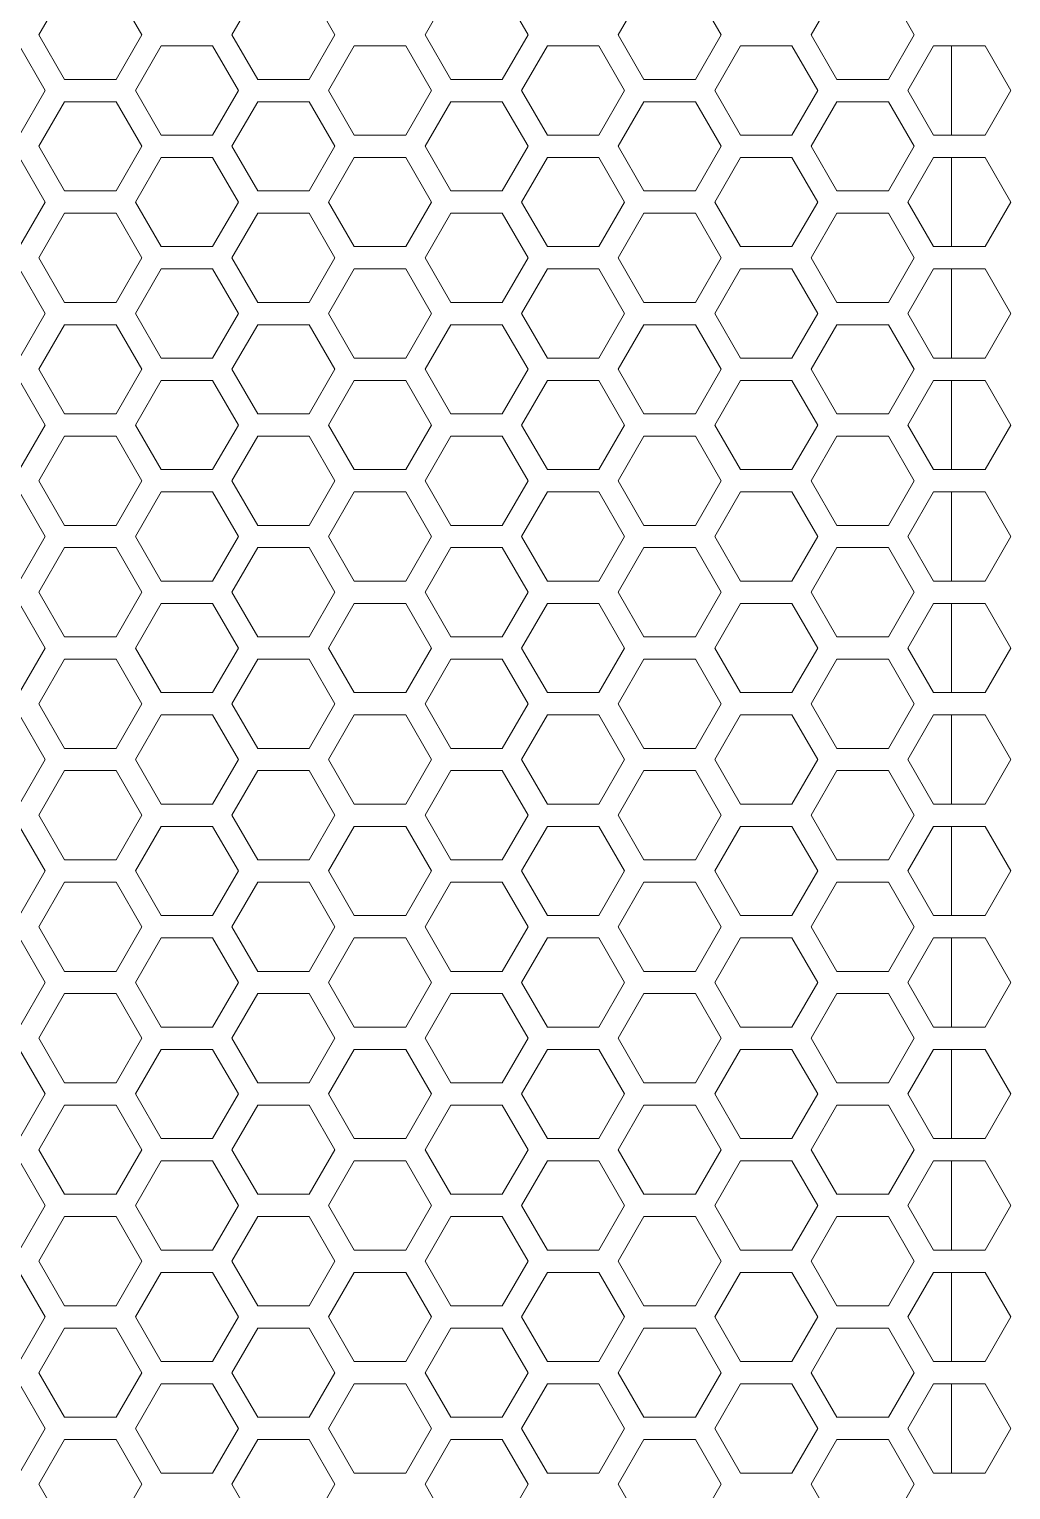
# Model space of a CAD drawing. Header units: millimetres. Extents: x 0 to 62, y -17 to 201.
# Drawn here: x 40.48 to 49.28, y 78.55 to 91.65 of the extents above; entities that cross this region are included whole.
import ezdxf

# ---------------------------------------------------------------- set-up
doc = ezdxf.new("R2010")
doc.units = ezdxf.units.MM

msp = doc.modelspace()

# ---------------------------------------------------------------- linework, layer by layer
at = {"color": 0, "lineweight": 18}
for p, q in [((40.795, 92), (40.564, 91.6)), ((41.488, 91.6), (41.257, 92)), ((42.527, 92), (42.296, 91.6)), ((43.22, 91.6), (42.989, 92)), ((44.259, 92), (44.028, 91.6)), ((44.952, 91.6), (44.721, 92)), ((45.991, 92), (45.76, 91.6)), ((46.684, 91.6), (46.453, 92)), ((47.723, 92), (47.492, 91.6)), ((48.416, 91.6), (48.185, 92)), ((40.564, 91.6), (40.795, 91.2)), ((41.257, 91.2), (41.488, 91.6)), ((42.296, 91.6), (42.527, 91.2)), ((42.989, 91.2), (43.22, 91.6)), ((44.028, 91.6), (44.259, 91.2)), ((44.721, 91.2), (44.952, 91.6)), ((45.76, 91.6), (45.991, 91.2)), ((46.453, 91.2), (46.684, 91.6)), ((47.492, 91.6), (47.723, 91.2)), ((48.185, 91.2), (48.416, 91.6)), ((40.622, 91.1), (40.391, 91.5)), ((41.661, 91.5), (41.43, 91.1)), ((42.123, 91.5), (41.661, 91.5)), ((42.354, 91.1), (42.123, 91.5)), ((43.393, 91.5), (43.162, 91.1)), ((43.855, 91.5), (43.393, 91.5)), ((44.086, 91.1), (43.855, 91.5)), ((45.125, 91.5), (44.894, 91.1)), ((45.587, 91.5), (45.125, 91.5)), ((45.818, 91.1), (45.587, 91.5)), ((46.857, 91.5), (46.626, 91.1)), ((47.319, 91.5), (46.857, 91.5)), ((47.55, 91.1), (47.319, 91.5)), ((48.589, 91.5), (48.358, 91.1)), ((49.051, 91.5), (48.589, 91.5)), ((48.75, 90.7), (48.75, 91.5)), ((49.282, 91.1), (49.051, 91.5)), ((40.795, 91.2), (41.257, 91.2)), ((42.527, 91.2), (42.989, 91.2)), ((44.259, 91.2), (44.721, 91.2)), ((45.991, 91.2), (46.453, 91.2)), ((47.723, 91.2), (48.185, 91.2)), ((40.391, 90.7), (40.622, 91.1)), ((41.43, 91.1), (41.661, 90.7)), ((42.123, 90.7), (42.354, 91.1)), ((43.162, 91.1), (43.393, 90.7)), ((43.855, 90.7), (44.086, 91.1)), ((44.894, 91.1), (45.125, 90.7)), ((45.587, 90.7), (45.818, 91.1)), ((46.626, 91.1), (46.857, 90.7)), ((47.319, 90.7), (47.55, 91.1)), ((48.358, 91.1), (48.589, 90.7)), ((49.051, 90.7), (49.282, 91.1)), ((40.795, 91), (40.564, 90.6)), ((41.257, 91), (40.795, 91)), ((41.488, 90.6), (41.257, 91)), ((42.527, 91), (42.296, 90.6)), ((42.989, 91), (42.527, 91)), ((43.22, 90.6), (42.989, 91)), ((44.259, 91), (44.028, 90.6)), ((44.721, 91), (44.259, 91)), ((44.952, 90.6), (44.721, 91)), ((45.991, 91), (45.76, 90.6)), ((46.453, 91), (45.991, 91)), ((46.684, 90.6), (46.453, 91)), ((47.723, 91), (47.492, 90.6)), ((48.185, 91), (47.723, 91)), ((48.416, 90.6), (48.185, 91)), ((41.661, 90.7), (42.123, 90.7)), ((43.393, 90.7), (43.855, 90.7)), ((45.125, 90.7), (45.587, 90.7)), ((46.857, 90.7), (47.319, 90.7)), ((48.589, 90.7), (49.051, 90.7)), ((40.564, 90.6), (40.795, 90.2)), ((41.257, 90.2), (41.488, 90.6)), ((42.296, 90.6), (42.527, 90.2)), ((42.989, 90.2), (43.22, 90.6)), ((44.028, 90.6), (44.259, 90.2)), ((44.721, 90.2), (44.952, 90.6)), ((45.76, 90.6), (45.991, 90.2)), ((46.453, 90.2), (46.684, 90.6)), ((47.492, 90.6), (47.723, 90.2)), ((48.185, 90.2), (48.416, 90.6)), ((40.622, 90.1), (40.391, 90.5)), ((41.661, 90.5), (41.43, 90.1)), ((42.123, 90.5), (41.661, 90.5)), ((42.354, 90.1), (42.123, 90.5)), ((43.393, 90.5), (43.162, 90.1)), ((43.855, 90.5), (43.393, 90.5)), ((44.086, 90.1), (43.855, 90.5)), ((45.125, 90.5), (44.894, 90.1)), ((45.587, 90.5), (45.125, 90.5)), ((45.818, 90.1), (45.587, 90.5)), ((46.857, 90.5), (46.626, 90.1)), ((47.319, 90.5), (46.857, 90.5)), ((47.55, 90.1), (47.319, 90.5)), ((48.589, 90.5), (48.358, 90.1)), ((49.051, 90.5), (48.589, 90.5)), ((48.75, 89.7), (48.75, 90.5)), ((49.282, 90.1), (49.051, 90.5)), ((40.795, 90.2), (41.257, 90.2)), ((42.527, 90.2), (42.989, 90.2)), ((44.259, 90.2), (44.721, 90.2)), ((45.991, 90.2), (46.453, 90.2)), ((47.723, 90.2), (48.185, 90.2)), ((40.391, 89.7), (40.622, 90.1)), ((40.795, 90), (40.564, 89.6)), ((41.257, 90), (40.795, 90)), ((41.488, 89.6), (41.257, 90)), ((41.43, 90.1), (41.661, 89.7)), ((42.123, 89.7), (42.354, 90.1)), ((42.527, 90), (42.296, 89.6)), ((42.989, 90), (42.527, 90)), ((43.22, 89.6), (42.989, 90)), ((43.162, 90.1), (43.393, 89.7)), ((43.855, 89.7), (44.086, 90.1)), ((44.259, 90), (44.028, 89.6)), ((44.721, 90), (44.259, 90)), ((44.952, 89.6), (44.721, 90)), ((44.894, 90.1), (45.125, 89.7)), ((45.587, 89.7), (45.818, 90.1)), ((45.991, 90), (45.76, 89.6)), ((46.453, 90), (45.991, 90)), ((46.684, 89.6), (46.453, 90)), ((46.626, 90.1), (46.857, 89.7)), ((47.319, 89.7), (47.55, 90.1)), ((47.723, 90), (47.492, 89.6)), ((48.185, 90), (47.723, 90)), ((48.416, 89.6), (48.185, 90)), ((48.358, 90.1), (48.589, 89.7)), ((49.051, 89.7), (49.282, 90.1)), ((41.661, 89.7), (42.123, 89.7)), ((43.393, 89.7), (43.855, 89.7)), ((45.125, 89.7), (45.587, 89.7)), ((46.857, 89.7), (47.319, 89.7)), ((48.589, 89.7), (49.051, 89.7)), ((40.622, 89.1), (40.391, 89.5)), ((40.564, 89.6), (40.795, 89.2)), ((41.257, 89.2), (41.488, 89.6)), ((41.661, 89.5), (41.43, 89.1)), ((42.123, 89.5), (41.661, 89.5)), ((42.354, 89.1), (42.123, 89.5)), ((42.296, 89.6), (42.527, 89.2)), ((42.989, 89.2), (43.22, 89.6)), ((43.393, 89.5), (43.162, 89.1)), ((43.855, 89.5), (43.393, 89.5)), ((44.086, 89.1), (43.855, 89.5)), ((44.028, 89.6), (44.259, 89.2)), ((44.721, 89.2), (44.952, 89.6)), ((45.125, 89.5), (44.894, 89.1)), ((45.587, 89.5), (45.125, 89.5)), ((45.818, 89.1), (45.587, 89.5)), ((45.76, 89.6), (45.991, 89.2)), ((46.453, 89.2), (46.684, 89.6)), ((46.857, 89.5), (46.626, 89.1)), ((47.319, 89.5), (46.857, 89.5)), ((47.55, 89.1), (47.319, 89.5)), ((47.492, 89.6), (47.723, 89.2)), ((48.185, 89.2), (48.416, 89.6)), ((48.589, 89.5), (48.358, 89.1)), ((49.051, 89.5), (48.589, 89.5)), ((48.75, 88.7), (48.75, 89.5)), ((49.282, 89.1), (49.051, 89.5)), ((40.391, 88.7), (40.622, 89.1)), ((40.795, 89.2), (41.257, 89.2)), ((41.43, 89.1), (41.661, 88.7)), ((42.123, 88.7), (42.354, 89.1)), ((42.527, 89.2), (42.989, 89.2)), ((43.162, 89.1), (43.393, 88.7)), ((43.855, 88.7), (44.086, 89.1)), ((44.259, 89.2), (44.721, 89.2)), ((44.894, 89.1), (45.125, 88.7)), ((45.587, 88.7), (45.818, 89.1)), ((45.991, 89.2), (46.453, 89.2)), ((46.626, 89.1), (46.857, 88.7)), ((47.319, 88.7), (47.55, 89.1)), ((47.723, 89.2), (48.185, 89.2)), ((48.358, 89.1), (48.589, 88.7)), ((49.051, 88.7), (49.282, 89.1)), ((40.795, 89), (40.564, 88.6)), ((41.257, 89), (40.795, 89)), ((41.488, 88.6), (41.257, 89)), ((42.527, 89), (42.296, 88.6)), ((42.989, 89), (42.527, 89)), ((43.22, 88.6), (42.989, 89)), ((44.259, 89), (44.028, 88.6)), ((44.721, 89), (44.259, 89)), ((44.952, 88.6), (44.721, 89)), ((45.991, 89), (45.76, 88.6)), ((46.453, 89), (45.991, 89)), ((46.684, 88.6), (46.453, 89)), ((47.723, 89), (47.492, 88.6)), ((48.185, 89), (47.723, 89)), ((48.416, 88.6), (48.185, 89)), ((41.661, 88.7), (42.123, 88.7)), ((43.393, 88.7), (43.855, 88.7)), ((45.125, 88.7), (45.587, 88.7)), ((46.857, 88.7), (47.319, 88.7)), ((48.589, 88.7), (49.051, 88.7)), ((40.564, 88.6), (40.795, 88.2)), ((41.257, 88.2), (41.488, 88.6)), ((42.296, 88.6), (42.527, 88.2)), ((42.989, 88.2), (43.22, 88.6)), ((44.028, 88.6), (44.259, 88.2)), ((44.721, 88.2), (44.952, 88.6)), ((45.76, 88.6), (45.991, 88.2)), ((46.453, 88.2), (46.684, 88.6)), ((47.492, 88.6), (47.723, 88.2)), ((48.185, 88.2), (48.416, 88.6)), ((40.622, 88.1), (40.391, 88.5)), ((41.661, 88.5), (41.43, 88.1)), ((42.123, 88.5), (41.661, 88.5)), ((42.354, 88.1), (42.123, 88.5)), ((43.393, 88.5), (43.162, 88.1)), ((43.855, 88.5), (43.393, 88.5)), ((44.086, 88.1), (43.855, 88.5)), ((45.125, 88.5), (44.894, 88.1)), ((45.587, 88.5), (45.125, 88.5)), ((45.818, 88.1), (45.587, 88.5)), ((46.857, 88.5), (46.626, 88.1)), ((47.319, 88.5), (46.857, 88.5)), ((47.55, 88.1), (47.319, 88.5)), ((48.589, 88.5), (48.358, 88.1)), ((49.051, 88.5), (48.589, 88.5)), ((48.75, 87.7), (48.75, 88.5)), ((49.282, 88.1), (49.051, 88.5)), ((40.795, 88.2), (41.257, 88.2)), ((42.527, 88.2), (42.989, 88.2)), ((44.259, 88.2), (44.721, 88.2)), ((45.991, 88.2), (46.453, 88.2)), ((47.723, 88.2), (48.185, 88.2)), ((40.391, 87.7), (40.622, 88.1)), ((41.43, 88.1), (41.661, 87.7)), ((42.123, 87.7), (42.354, 88.1)), ((43.162, 88.1), (43.393, 87.7)), ((43.855, 87.7), (44.086, 88.1)), ((44.894, 88.1), (45.125, 87.7)), ((45.587, 87.7), (45.818, 88.1)), ((46.626, 88.1), (46.857, 87.7)), ((47.319, 87.7), (47.55, 88.1)), ((48.358, 88.1), (48.589, 87.7)), ((49.051, 87.7), (49.282, 88.1)), ((40.795, 88), (40.564, 87.6)), ((41.257, 88), (40.795, 88)), ((41.488, 87.6), (41.257, 88)), ((42.527, 88), (42.296, 87.6)), ((42.989, 88), (42.527, 88)), ((43.22, 87.6), (42.989, 88)), ((44.259, 88), (44.028, 87.6)), ((44.721, 88), (44.259, 88)), ((44.952, 87.6), (44.721, 88)), ((45.991, 88), (45.76, 87.6)), ((46.453, 88), (45.991, 88)), ((46.684, 87.6), (46.453, 88)), ((47.723, 88), (47.492, 87.6)), ((48.185, 88), (47.723, 88)), ((48.416, 87.6), (48.185, 88)), ((41.661, 87.7), (42.123, 87.7)), ((43.393, 87.7), (43.855, 87.7)), ((45.125, 87.7), (45.587, 87.7)), ((46.857, 87.7), (47.319, 87.7)), ((48.589, 87.7), (49.051, 87.7)), ((40.564, 87.6), (40.795, 87.2)), ((41.257, 87.2), (41.488, 87.6)), ((42.296, 87.6), (42.527, 87.2)), ((42.989, 87.2), (43.22, 87.6)), ((44.028, 87.6), (44.259, 87.2)), ((44.721, 87.2), (44.952, 87.6)), ((45.76, 87.6), (45.991, 87.2)), ((46.453, 87.2), (46.684, 87.6)), ((47.492, 87.6), (47.723, 87.2)), ((48.185, 87.2), (48.416, 87.6)), ((40.622, 87.1), (40.391, 87.5)), ((41.661, 87.5), (41.43, 87.1)), ((42.123, 87.5), (41.661, 87.5)), ((42.354, 87.1), (42.123, 87.5)), ((43.393, 87.5), (43.162, 87.1)), ((43.855, 87.5), (43.393, 87.5)), ((44.086, 87.1), (43.855, 87.5)), ((45.125, 87.5), (44.894, 87.1)), ((45.587, 87.5), (45.125, 87.5)), ((45.818, 87.1), (45.587, 87.5)), ((46.857, 87.5), (46.626, 87.1)), ((47.319, 87.5), (46.857, 87.5)), ((47.55, 87.1), (47.319, 87.5)), ((48.589, 87.5), (48.358, 87.1)), ((49.051, 87.5), (48.589, 87.5)), ((48.75, 86.7), (48.75, 87.5)), ((49.282, 87.1), (49.051, 87.5)), ((40.795, 87.2), (41.257, 87.2)), ((42.527, 87.2), (42.989, 87.2)), ((44.259, 87.2), (44.721, 87.2)), ((45.991, 87.2), (46.453, 87.2)), ((47.723, 87.2), (48.185, 87.2)), ((40.391, 86.7), (40.622, 87.1)), ((40.795, 87), (40.564, 86.6)), ((41.257, 87), (40.795, 87)), ((41.488, 86.6), (41.257, 87)), ((41.43, 87.1), (41.661, 86.7)), ((42.123, 86.7), (42.354, 87.1)), ((42.527, 87), (42.296, 86.6)), ((42.989, 87), (42.527, 87)), ((43.22, 86.6), (42.989, 87)), ((43.162, 87.1), (43.393, 86.7)), ((43.855, 86.7), (44.086, 87.1)), ((44.259, 87), (44.028, 86.6)), ((44.721, 87), (44.259, 87)), ((44.952, 86.6), (44.721, 87)), ((44.894, 87.1), (45.125, 86.7)), ((45.587, 86.7), (45.818, 87.1)), ((45.991, 87), (45.76, 86.6)), ((46.453, 87), (45.991, 87)), ((46.684, 86.6), (46.453, 87)), ((46.626, 87.1), (46.857, 86.7)), ((47.319, 86.7), (47.55, 87.1)), ((47.723, 87), (47.492, 86.6)), ((48.185, 87), (47.723, 87)), ((48.416, 86.6), (48.185, 87)), ((48.358, 87.1), (48.589, 86.7)), ((49.051, 86.7), (49.282, 87.1)), ((40.564, 86.6), (40.795, 86.2)), ((41.257, 86.2), (41.488, 86.6)), ((41.661, 86.7), (42.123, 86.7)), ((42.296, 86.6), (42.527, 86.2)), ((42.989, 86.2), (43.22, 86.6)), ((43.393, 86.7), (43.855, 86.7)), ((44.028, 86.6), (44.259, 86.2)), ((44.721, 86.2), (44.952, 86.6)), ((45.125, 86.7), (45.587, 86.7)), ((45.76, 86.6), (45.991, 86.2)), ((46.453, 86.2), (46.684, 86.6)), ((46.857, 86.7), (47.319, 86.7)), ((47.492, 86.6), (47.723, 86.2)), ((48.185, 86.2), (48.416, 86.6)), ((48.589, 86.7), (49.051, 86.7)), ((40.622, 86.1), (40.391, 86.5)), ((41.661, 86.5), (41.43, 86.1)), ((42.123, 86.5), (41.661, 86.5)), ((42.354, 86.1), (42.123, 86.5)), ((43.393, 86.5), (43.162, 86.1)), ((43.855, 86.5), (43.393, 86.5)), ((44.086, 86.1), (43.855, 86.5)), ((45.125, 86.5), (44.894, 86.1)), ((45.587, 86.5), (45.125, 86.5)), ((45.818, 86.1), (45.587, 86.5)), ((46.857, 86.5), (46.626, 86.1)), ((47.319, 86.5), (46.857, 86.5)), ((47.55, 86.1), (47.319, 86.5)), ((48.589, 86.5), (48.358, 86.1)), ((49.051, 86.5), (48.589, 86.5)), ((48.75, 85.7), (48.75, 86.5)), ((49.282, 86.1), (49.051, 86.5)), ((40.795, 86.2), (41.257, 86.2)), ((42.527, 86.2), (42.989, 86.2)), ((44.259, 86.2), (44.721, 86.2)), ((45.991, 86.2), (46.453, 86.2)), ((47.723, 86.2), (48.185, 86.2)), ((40.391, 85.7), (40.622, 86.1)), ((41.43, 86.1), (41.661, 85.7)), ((42.123, 85.7), (42.354, 86.1)), ((43.162, 86.1), (43.393, 85.7)), ((43.855, 85.7), (44.086, 86.1)), ((44.894, 86.1), (45.125, 85.7)), ((45.587, 85.7), (45.818, 86.1)), ((46.626, 86.1), (46.857, 85.7)), ((47.319, 85.7), (47.55, 86.1)), ((48.358, 86.1), (48.589, 85.7)), ((49.051, 85.7), (49.282, 86.1)), ((40.795, 86), (40.564, 85.6)), ((41.257, 86), (40.795, 86)), ((41.488, 85.6), (41.257, 86)), ((42.527, 86), (42.296, 85.6)), ((42.989, 86), (42.527, 86)), ((43.22, 85.6), (42.989, 86)), ((44.259, 86), (44.028, 85.6)), ((44.721, 86), (44.259, 86)), ((44.952, 85.6), (44.721, 86)), ((45.991, 86), (45.76, 85.6)), ((46.453, 86), (45.991, 86)), ((46.684, 85.6), (46.453, 86)), ((47.723, 86), (47.492, 85.6)), ((48.185, 86), (47.723, 86)), ((48.416, 85.6), (48.185, 86)), ((41.661, 85.7), (42.123, 85.7)), ((43.393, 85.7), (43.855, 85.7)), ((45.125, 85.7), (45.587, 85.7)), ((46.857, 85.7), (47.319, 85.7)), ((48.589, 85.7), (49.051, 85.7)), ((40.564, 85.6), (40.795, 85.2)), ((41.257, 85.2), (41.488, 85.6)), ((42.296, 85.6), (42.527, 85.2)), ((42.989, 85.2), (43.22, 85.6)), ((44.028, 85.6), (44.259, 85.2)), ((44.721, 85.2), (44.952, 85.6)), ((45.76, 85.6), (45.991, 85.2)), ((46.453, 85.2), (46.684, 85.6)), ((47.492, 85.6), (47.723, 85.2)), ((48.185, 85.2), (48.416, 85.6)), ((40.622, 85.1), (40.391, 85.5)), ((41.661, 85.5), (41.43, 85.1)), ((42.123, 85.5), (41.661, 85.5)), ((42.354, 85.1), (42.123, 85.5)), ((43.393, 85.5), (43.162, 85.1)), ((43.855, 85.5), (43.393, 85.5)), ((44.086, 85.1), (43.855, 85.5)), ((45.125, 85.5), (44.894, 85.1)), ((45.587, 85.5), (45.125, 85.5)), ((45.818, 85.1), (45.587, 85.5)), ((46.857, 85.5), (46.626, 85.1)), ((47.319, 85.5), (46.857, 85.5)), ((47.55, 85.1), (47.319, 85.5)), ((48.589, 85.5), (48.358, 85.1)), ((49.051, 85.5), (48.589, 85.5)), ((48.75, 84.7), (48.75, 85.5)), ((49.282, 85.1), (49.051, 85.5)), ((40.795, 85.2), (41.257, 85.2)), ((42.527, 85.2), (42.989, 85.2)), ((44.259, 85.2), (44.721, 85.2)), ((45.991, 85.2), (46.453, 85.2)), ((47.723, 85.2), (48.185, 85.2)), ((40.391, 84.7), (40.622, 85.1)), ((41.43, 85.1), (41.661, 84.7)), ((42.123, 84.7), (42.354, 85.1)), ((43.162, 85.1), (43.393, 84.7)), ((43.855, 84.7), (44.086, 85.1)), ((44.894, 85.1), (45.125, 84.7)), ((45.587, 84.7), (45.818, 85.1)), ((46.626, 85.1), (46.857, 84.7)), ((47.319, 84.7), (47.55, 85.1)), ((48.358, 85.1), (48.589, 84.7)), ((49.051, 84.7), (49.282, 85.1)), ((40.795, 85), (40.564, 84.6)), ((41.257, 85), (40.795, 85)), ((41.488, 84.6), (41.257, 85)), ((42.527, 85), (42.296, 84.6)), ((42.989, 85), (42.527, 85)), ((43.22, 84.6), (42.989, 85)), ((44.259, 85), (44.028, 84.6)), ((44.721, 85), (44.259, 85)), ((44.952, 84.6), (44.721, 85)), ((45.991, 85), (45.76, 84.6)), ((46.453, 85), (45.991, 85)), ((46.684, 84.6), (46.453, 85)), ((47.723, 85), (47.492, 84.6)), ((48.185, 85), (47.723, 85)), ((48.416, 84.6), (48.185, 85)), ((41.661, 84.7), (42.123, 84.7)), ((43.393, 84.7), (43.855, 84.7)), ((45.125, 84.7), (45.587, 84.7)), ((46.857, 84.7), (47.319, 84.7)), ((48.589, 84.7), (49.051, 84.7)), ((40.622, 84.1), (40.391, 84.5)), ((40.564, 84.6), (40.795, 84.2)), ((41.257, 84.2), (41.488, 84.6)), ((41.661, 84.5), (41.43, 84.1)), ((42.123, 84.5), (41.661, 84.5)), ((42.354, 84.1), (42.123, 84.5)), ((42.296, 84.6), (42.527, 84.2)), ((42.989, 84.2), (43.22, 84.6)), ((43.393, 84.5), (43.162, 84.1)), ((43.855, 84.5), (43.393, 84.5)), ((44.086, 84.1), (43.855, 84.5)), ((44.028, 84.6), (44.259, 84.2)), ((44.721, 84.2), (44.952, 84.6)), ((45.125, 84.5), (44.894, 84.1)), ((45.587, 84.5), (45.125, 84.5)), ((45.818, 84.1), (45.587, 84.5)), ((45.76, 84.6), (45.991, 84.2)), ((46.453, 84.2), (46.684, 84.6)), ((46.857, 84.5), (46.626, 84.1)), ((47.319, 84.5), (46.857, 84.5)), ((47.55, 84.1), (47.319, 84.5)), ((47.492, 84.6), (47.723, 84.2)), ((48.185, 84.2), (48.416, 84.6)), ((48.589, 84.5), (48.358, 84.1)), ((49.051, 84.5), (48.589, 84.5)), ((48.75, 83.7), (48.75, 84.5)), ((49.282, 84.1), (49.051, 84.5)), ((40.795, 84.2), (41.257, 84.2)), ((42.527, 84.2), (42.989, 84.2)), ((44.259, 84.2), (44.721, 84.2)), ((45.991, 84.2), (46.453, 84.2)), ((47.723, 84.2), (48.185, 84.2)), ((40.391, 83.7), (40.622, 84.1)), ((40.795, 84), (40.564, 83.6)), ((41.257, 84), (40.795, 84)), ((41.488, 83.6), (41.257, 84)), ((41.43, 84.1), (41.661, 83.7)), ((42.123, 83.7), (42.354, 84.1)), ((42.527, 84), (42.296, 83.6)), ((42.989, 84), (42.527, 84)), ((43.22, 83.6), (42.989, 84)), ((43.162, 84.1), (43.393, 83.7)), ((43.855, 83.7), (44.086, 84.1)), ((44.259, 84), (44.028, 83.6)), ((44.721, 84), (44.259, 84)), ((44.952, 83.6), (44.721, 84)), ((44.894, 84.1), (45.125, 83.7)), ((45.587, 83.7), (45.818, 84.1)), ((45.991, 84), (45.76, 83.6)), ((46.453, 84), (45.991, 84)), ((46.684, 83.6), (46.453, 84)), ((46.626, 84.1), (46.857, 83.7)), ((47.319, 83.7), (47.55, 84.1)), ((47.723, 84), (47.492, 83.6)), ((48.185, 84), (47.723, 84)), ((48.416, 83.6), (48.185, 84)), ((48.358, 84.1), (48.589, 83.7)), ((49.051, 83.7), (49.282, 84.1)), ((40.564, 83.6), (40.795, 83.2)), ((41.257, 83.2), (41.488, 83.6)), ((41.661, 83.7), (42.123, 83.7)), ((42.296, 83.6), (42.527, 83.2)), ((42.989, 83.2), (43.22, 83.6)), ((43.393, 83.7), (43.855, 83.7)), ((44.028, 83.6), (44.259, 83.2)), ((44.721, 83.2), (44.952, 83.6)), ((45.125, 83.7), (45.587, 83.7)), ((45.76, 83.6), (45.991, 83.2)), ((46.453, 83.2), (46.684, 83.6)), ((46.857, 83.7), (47.319, 83.7)), ((47.492, 83.6), (47.723, 83.2)), ((48.185, 83.2), (48.416, 83.6)), ((48.589, 83.7), (49.051, 83.7)), ((40.622, 83.1), (40.391, 83.5)), ((41.661, 83.5), (41.43, 83.1)), ((42.123, 83.5), (41.661, 83.5)), ((42.354, 83.1), (42.123, 83.5)), ((43.393, 83.5), (43.162, 83.1)), ((43.855, 83.5), (43.393, 83.5)), ((44.086, 83.1), (43.855, 83.5)), ((45.125, 83.5), (44.894, 83.1)), ((45.587, 83.5), (45.125, 83.5)), ((45.818, 83.1), (45.587, 83.5)), ((46.857, 83.5), (46.626, 83.1)), ((47.319, 83.5), (46.857, 83.5)), ((47.55, 83.1), (47.319, 83.5)), ((48.589, 83.5), (48.358, 83.1)), ((49.051, 83.5), (48.589, 83.5)), ((48.75, 82.7), (48.75, 83.5)), ((49.282, 83.1), (49.051, 83.5)), ((40.795, 83.2), (41.257, 83.2)), ((42.527, 83.2), (42.989, 83.2)), ((44.259, 83.2), (44.721, 83.2)), ((45.991, 83.2), (46.453, 83.2)), ((47.723, 83.2), (48.185, 83.2)), ((40.391, 82.7), (40.622, 83.1)), ((41.43, 83.1), (41.661, 82.7)), ((42.123, 82.7), (42.354, 83.1)), ((43.162, 83.1), (43.393, 82.7)), ((43.855, 82.7), (44.086, 83.1)), ((44.894, 83.1), (45.125, 82.7)), ((45.587, 82.7), (45.818, 83.1)), ((46.626, 83.1), (46.857, 82.7)), ((47.319, 82.7), (47.55, 83.1)), ((48.358, 83.1), (48.589, 82.7)), ((49.051, 82.7), (49.282, 83.1)), ((40.795, 83), (40.564, 82.6)), ((41.257, 83), (40.795, 83)), ((41.488, 82.6), (41.257, 83)), ((42.527, 83), (42.296, 82.6)), ((42.989, 83), (42.527, 83)), ((43.22, 82.6), (42.989, 83)), ((44.259, 83), (44.028, 82.6)), ((44.721, 83), (44.259, 83)), ((44.952, 82.6), (44.721, 83)), ((45.991, 83), (45.76, 82.6)), ((46.453, 83), (45.991, 83)), ((46.684, 82.6), (46.453, 83)), ((47.723, 83), (47.492, 82.6)), ((48.185, 83), (47.723, 83)), ((48.416, 82.6), (48.185, 83)), ((41.661, 82.7), (42.123, 82.7)), ((43.393, 82.7), (43.855, 82.7)), ((45.125, 82.7), (45.587, 82.7)), ((46.857, 82.7), (47.319, 82.7)), ((48.589, 82.7), (49.051, 82.7)), ((40.564, 82.6), (40.795, 82.2)), ((41.257, 82.2), (41.488, 82.6)), ((42.296, 82.6), (42.527, 82.2)), ((42.989, 82.2), (43.22, 82.6)), ((44.028, 82.6), (44.259, 82.2)), ((44.721, 82.2), (44.952, 82.6)), ((45.76, 82.6), (45.991, 82.2)), ((46.453, 82.2), (46.684, 82.6)), ((47.492, 82.6), (47.723, 82.2)), ((48.185, 82.2), (48.416, 82.6)), ((40.622, 82.1), (40.391, 82.5)), ((41.661, 82.5), (41.43, 82.1)), ((42.123, 82.5), (41.661, 82.5)), ((42.354, 82.1), (42.123, 82.5)), ((43.393, 82.5), (43.162, 82.1)), ((43.855, 82.5), (43.393, 82.5)), ((44.086, 82.1), (43.855, 82.5)), ((45.125, 82.5), (44.894, 82.1)), ((45.587, 82.5), (45.125, 82.5)), ((45.818, 82.1), (45.587, 82.5)), ((46.857, 82.5), (46.626, 82.1)), ((47.319, 82.5), (46.857, 82.5)), ((47.55, 82.1), (47.319, 82.5)), ((48.589, 82.5), (48.358, 82.1)), ((49.051, 82.5), (48.589, 82.5)), ((48.75, 81.7), (48.75, 82.5)), ((49.282, 82.1), (49.051, 82.5)), ((40.795, 82.2), (41.257, 82.2)), ((42.527, 82.2), (42.989, 82.2)), ((44.259, 82.2), (44.721, 82.2)), ((45.991, 82.2), (46.453, 82.2)), ((47.723, 82.2), (48.185, 82.2)), ((40.391, 81.7), (40.622, 82.1)), ((41.43, 82.1), (41.661, 81.7)), ((42.123, 81.7), (42.354, 82.1)), ((43.162, 82.1), (43.393, 81.7)), ((43.855, 81.7), (44.086, 82.1)), ((44.894, 82.1), (45.125, 81.7)), ((45.587, 81.7), (45.818, 82.1)), ((46.626, 82.1), (46.857, 81.7)), ((47.319, 81.7), (47.55, 82.1)), ((48.358, 82.1), (48.589, 81.7)), ((49.051, 81.7), (49.282, 82.1)), ((40.795, 82), (40.564, 81.6)), ((41.257, 82), (40.795, 82)), ((41.488, 81.6), (41.257, 82)), ((42.527, 82), (42.296, 81.6)), ((42.989, 82), (42.527, 82)), ((43.22, 81.6), (42.989, 82)), ((44.259, 82), (44.028, 81.6)), ((44.721, 82), (44.259, 82)), ((44.952, 81.6), (44.721, 82)), ((45.991, 82), (45.76, 81.6)), ((46.453, 82), (45.991, 82)), ((46.684, 81.6), (46.453, 82)), ((47.723, 82), (47.492, 81.6)), ((48.185, 82), (47.723, 82)), ((48.416, 81.6), (48.185, 82)), ((41.661, 81.7), (42.123, 81.7)), ((43.393, 81.7), (43.855, 81.7)), ((45.125, 81.7), (45.587, 81.7)), ((46.857, 81.7), (47.319, 81.7)), ((48.589, 81.7), (49.051, 81.7)), ((40.622, 81.1), (40.391, 81.5)), ((40.564, 81.6), (40.795, 81.2)), ((41.257, 81.2), (41.488, 81.6)), ((41.661, 81.5), (41.43, 81.1)), ((42.123, 81.5), (41.661, 81.5)), ((42.354, 81.1), (42.123, 81.5)), ((42.296, 81.6), (42.527, 81.2)), ((42.989, 81.2), (43.22, 81.6)), ((43.393, 81.5), (43.162, 81.1)), ((43.855, 81.5), (43.393, 81.5)), ((44.086, 81.1), (43.855, 81.5)), ((44.028, 81.6), (44.259, 81.2)), ((44.721, 81.2), (44.952, 81.6)), ((45.125, 81.5), (44.894, 81.1)), ((45.587, 81.5), (45.125, 81.5)), ((45.818, 81.1), (45.587, 81.5)), ((45.76, 81.6), (45.991, 81.2)), ((46.453, 81.2), (46.684, 81.6)), ((46.857, 81.5), (46.626, 81.1)), ((47.319, 81.5), (46.857, 81.5)), ((47.55, 81.1), (47.319, 81.5)), ((47.492, 81.6), (47.723, 81.2)), ((48.185, 81.2), (48.416, 81.6)), ((48.589, 81.5), (48.358, 81.1)), ((49.051, 81.5), (48.589, 81.5)), ((48.75, 80.7), (48.75, 81.5)), ((49.282, 81.1), (49.051, 81.5)), ((40.391, 80.7), (40.622, 81.1)), ((40.795, 81.2), (41.257, 81.2)), ((41.43, 81.1), (41.661, 80.7)), ((42.123, 80.7), (42.354, 81.1)), ((42.527, 81.2), (42.989, 81.2)), ((43.162, 81.1), (43.393, 80.7)), ((43.855, 80.7), (44.086, 81.1)), ((44.259, 81.2), (44.721, 81.2)), ((44.894, 81.1), (45.125, 80.7)), ((45.587, 80.7), (45.818, 81.1)), ((45.991, 81.2), (46.453, 81.2)), ((46.626, 81.1), (46.857, 80.7)), ((47.319, 80.7), (47.55, 81.1)), ((47.723, 81.2), (48.185, 81.2)), ((48.358, 81.1), (48.589, 80.7)), ((49.051, 80.7), (49.282, 81.1)), ((40.795, 81), (40.564, 80.6)), ((41.257, 81), (40.795, 81)), ((41.488, 80.6), (41.257, 81)), ((42.527, 81), (42.296, 80.6)), ((42.989, 81), (42.527, 81)), ((43.22, 80.6), (42.989, 81)), ((44.259, 81), (44.028, 80.6)), ((44.721, 81), (44.259, 81)), ((44.952, 80.6), (44.721, 81)), ((45.991, 81), (45.76, 80.6)), ((46.453, 81), (45.991, 81)), ((46.684, 80.6), (46.453, 81)), ((47.723, 81), (47.492, 80.6)), ((48.185, 81), (47.723, 81)), ((48.416, 80.6), (48.185, 81)), ((41.661, 80.7), (42.123, 80.7)), ((43.393, 80.7), (43.855, 80.7)), ((45.125, 80.7), (45.587, 80.7)), ((46.857, 80.7), (47.319, 80.7)), ((48.589, 80.7), (49.051, 80.7)), ((40.564, 80.6), (40.795, 80.2)), ((41.257, 80.2), (41.488, 80.6)), ((42.296, 80.6), (42.527, 80.2)), ((42.989, 80.2), (43.22, 80.6)), ((44.028, 80.6), (44.259, 80.2)), ((44.721, 80.2), (44.952, 80.6)), ((45.76, 80.6), (45.991, 80.2)), ((46.453, 80.2), (46.684, 80.6)), ((47.492, 80.6), (47.723, 80.2)), ((48.185, 80.2), (48.416, 80.6)), ((40.622, 80.1), (40.391, 80.5)), ((41.661, 80.5), (41.43, 80.1)), ((42.123, 80.5), (41.661, 80.5)), ((42.354, 80.1), (42.123, 80.5)), ((43.393, 80.5), (43.162, 80.1)), ((43.855, 80.5), (43.393, 80.5)), ((44.086, 80.1), (43.855, 80.5)), ((45.125, 80.5), (44.894, 80.1)), ((45.587, 80.5), (45.125, 80.5)), ((45.818, 80.1), (45.587, 80.5)), ((46.857, 80.5), (46.626, 80.1)), ((47.319, 80.5), (46.857, 80.5)), ((47.55, 80.1), (47.319, 80.5)), ((48.589, 80.5), (48.358, 80.1)), ((49.051, 80.5), (48.589, 80.5)), ((48.75, 79.7), (48.75, 80.5)), ((49.282, 80.1), (49.051, 80.5)), ((40.795, 80.2), (41.257, 80.2)), ((42.527, 80.2), (42.989, 80.2)), ((44.259, 80.2), (44.721, 80.2)), ((45.991, 80.2), (46.453, 80.2)), ((47.723, 80.2), (48.185, 80.2)), ((40.391, 79.7), (40.622, 80.1)), ((41.43, 80.1), (41.661, 79.7)), ((42.123, 79.7), (42.354, 80.1)), ((43.162, 80.1), (43.393, 79.7)), ((43.855, 79.7), (44.086, 80.1)), ((44.894, 80.1), (45.125, 79.7)), ((45.587, 79.7), (45.818, 80.1)), ((46.626, 80.1), (46.857, 79.7)), ((47.319, 79.7), (47.55, 80.1)), ((48.358, 80.1), (48.589, 79.7)), ((49.051, 79.7), (49.282, 80.1)), ((40.795, 80), (40.564, 79.6)), ((41.257, 80), (40.795, 80)), ((41.488, 79.6), (41.257, 80)), ((42.527, 80), (42.296, 79.6)), ((42.989, 80), (42.527, 80)), ((43.22, 79.6), (42.989, 80)), ((44.259, 80), (44.028, 79.6)), ((44.721, 80), (44.259, 80)), ((44.952, 79.6), (44.721, 80)), ((45.991, 80), (45.76, 79.6)), ((46.453, 80), (45.991, 80)), ((46.684, 79.6), (46.453, 80)), ((47.723, 80), (47.492, 79.6)), ((48.185, 80), (47.723, 80)), ((48.416, 79.6), (48.185, 80)), ((41.661, 79.7), (42.123, 79.7)), ((43.393, 79.7), (43.855, 79.7)), ((45.125, 79.7), (45.587, 79.7)), ((46.857, 79.7), (47.319, 79.7)), ((48.589, 79.7), (49.051, 79.7)), ((40.564, 79.6), (40.795, 79.2)), ((41.257, 79.2), (41.488, 79.6)), ((42.296, 79.6), (42.527, 79.2)), ((42.989, 79.2), (43.22, 79.6)), ((44.028, 79.6), (44.259, 79.2)), ((44.721, 79.2), (44.952, 79.6)), ((45.76, 79.6), (45.991, 79.2)), ((46.453, 79.2), (46.684, 79.6)), ((47.492, 79.6), (47.723, 79.2)), ((48.185, 79.2), (48.416, 79.6)), ((40.622, 79.1), (40.391, 79.5)), ((41.661, 79.5), (41.43, 79.1)), ((42.123, 79.5), (41.661, 79.5)), ((42.354, 79.1), (42.123, 79.5)), ((43.393, 79.5), (43.162, 79.1)), ((43.855, 79.5), (43.393, 79.5)), ((44.086, 79.1), (43.855, 79.5)), ((45.125, 79.5), (44.894, 79.1)), ((45.587, 79.5), (45.125, 79.5)), ((45.818, 79.1), (45.587, 79.5)), ((46.857, 79.5), (46.626, 79.1)), ((47.319, 79.5), (46.857, 79.5)), ((47.55, 79.1), (47.319, 79.5)), ((48.589, 79.5), (48.358, 79.1)), ((49.051, 79.5), (48.589, 79.5)), ((48.75, 78.7), (48.75, 79.5)), ((49.282, 79.1), (49.051, 79.5)), ((40.795, 79.2), (41.257, 79.2)), ((42.527, 79.2), (42.989, 79.2)), ((44.259, 79.2), (44.721, 79.2)), ((45.991, 79.2), (46.453, 79.2)), ((47.723, 79.2), (48.185, 79.2)), ((40.391, 78.7), (40.622, 79.1)), ((40.795, 79), (40.564, 78.6)), ((41.257, 79), (40.795, 79)), ((41.488, 78.6), (41.257, 79)), ((41.43, 79.1), (41.661, 78.7)), ((42.123, 78.7), (42.354, 79.1)), ((42.527, 79), (42.296, 78.6)), ((42.989, 79), (42.527, 79)), ((43.22, 78.6), (42.989, 79)), ((43.162, 79.1), (43.393, 78.7)), ((43.855, 78.7), (44.086, 79.1)), ((44.259, 79), (44.028, 78.6)), ((44.721, 79), (44.259, 79)), ((44.952, 78.6), (44.721, 79)), ((44.894, 79.1), (45.125, 78.7)), ((45.587, 78.7), (45.818, 79.1)), ((45.991, 79), (45.76, 78.6)), ((46.453, 79), (45.991, 79)), ((46.684, 78.6), (46.453, 79)), ((46.626, 79.1), (46.857, 78.7)), ((47.319, 78.7), (47.55, 79.1)), ((47.723, 79), (47.492, 78.6)), ((48.185, 79), (47.723, 79)), ((48.416, 78.6), (48.185, 79)), ((48.358, 79.1), (48.589, 78.7)), ((49.051, 78.7), (49.282, 79.1)), ((40.564, 78.6), (40.795, 78.2)), ((41.257, 78.2), (41.488, 78.6)), ((41.661, 78.7), (42.123, 78.7)), ((42.296, 78.6), (42.527, 78.2)), ((42.989, 78.2), (43.22, 78.6)), ((43.393, 78.7), (43.855, 78.7)), ((44.028, 78.6), (44.259, 78.2)), ((44.721, 78.2), (44.952, 78.6)), ((45.125, 78.7), (45.587, 78.7)), ((45.76, 78.6), (45.991, 78.2)), ((46.453, 78.2), (46.684, 78.6)), ((46.857, 78.7), (47.319, 78.7)), ((47.492, 78.6), (47.723, 78.2)), ((48.185, 78.2), (48.416, 78.6)), ((48.589, 78.7), (49.051, 78.7))]:
    msp.add_line(p, q, dxfattribs=at)

doc.saveas('drawing.dxf')
